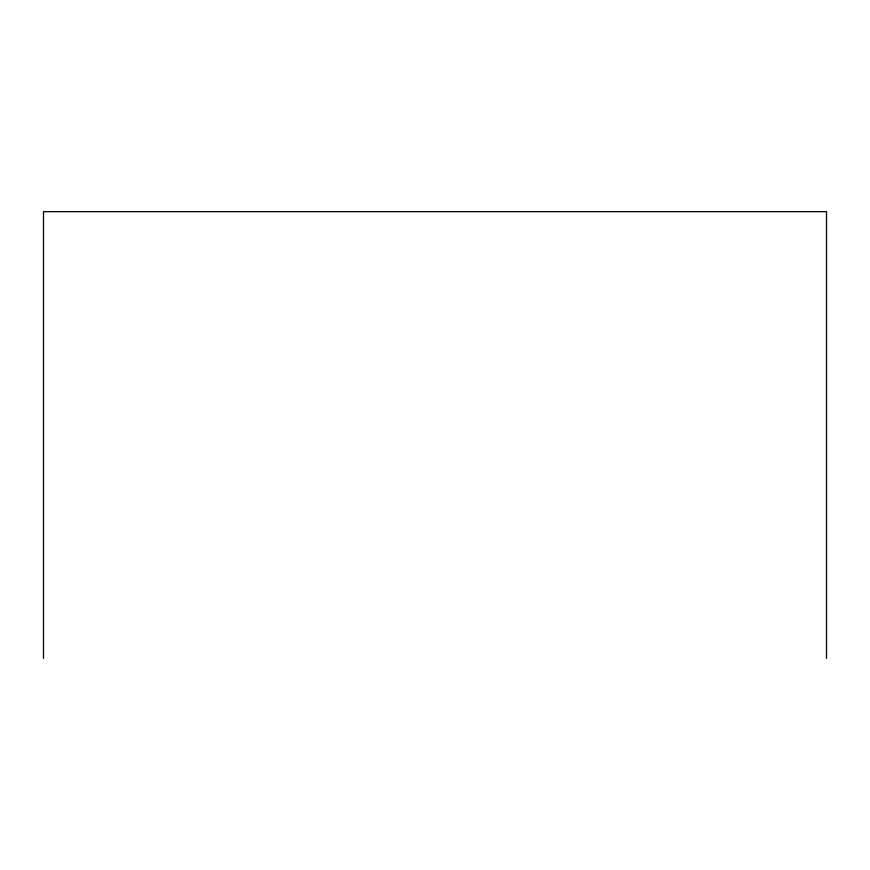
<?xml version="1.0" encoding="UTF-8"?>
<svg xmlns="http://www.w3.org/2000/svg" width="870" height="870" viewBox="0 0 870 870"><rect width="100%" height="100%" fill="white"/><g stroke="black" fill="none" stroke-linecap="round" stroke-linejoin="round"><path stroke-width="1.3" d="M826.5 658.351L826.5 211.649L43.5 211.649L43.5 658.351"/></g></svg>
